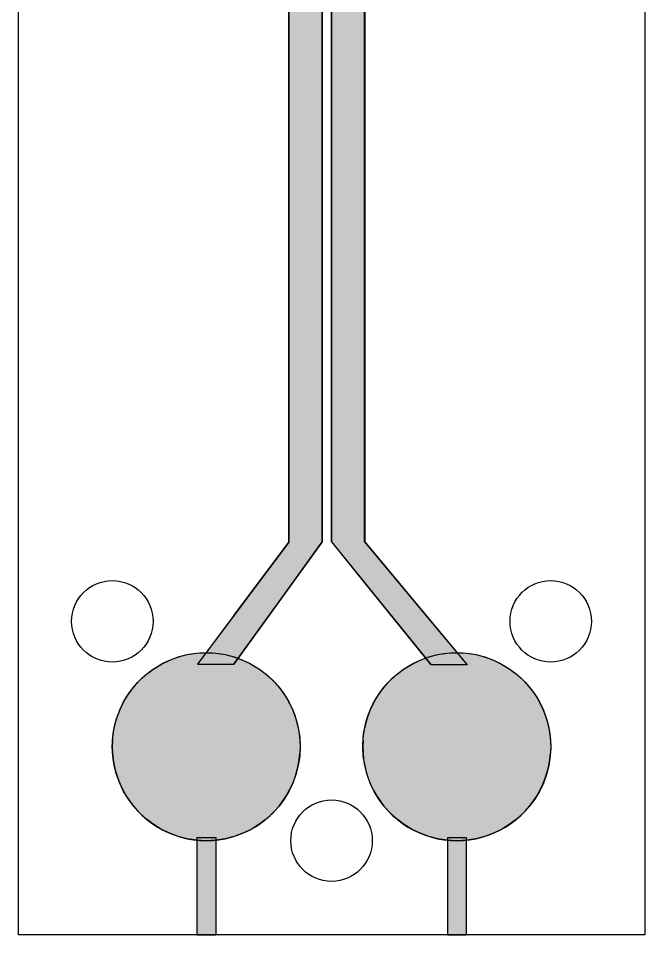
# Model space of a CAD drawing. Extents: x 1124.7 to 1190.6, y 740.2 to 817.2.
# Drawn here: x 1180.29 to 1190.29, y 781.42 to 796.04 of the extents above; entities that cross this region are included whole.
import ezdxf

# ---------------------------------------------------------------- set-up
doc = ezdxf.new("R2010")
doc.units = 0
doc.header["$MEASUREMENT"] = 0
doc.layers.get('0').update_dxf_attribs({"linetype": 'CONTINUOUS'})

# ---------------------------------------------------------------- blocks, each defined once
blk = doc.blocks.new('*U40')
at = {"linetype": 'Continuous'}
for p, q in [((1162.082, 787.89), (1162.082, 787.31)), ((1162.859, 787.31), (1162.082, 787.89)), ((1162.082, 787.31), (1163.298, 786.433)), ((1162.859, 787.31), (1164.033, 786.433)), ((1163.298, 786.433), (1164.037, 785.9)), ((1164.033, 786.433), (1172.837, 786.433)), ((1172.837, 786.433), (1172.837, 785.9)), ((1164.037, 785.9), (1172.837, 785.9))]:
    blk.add_line(p, q, dxfattribs=at)
for points in [[(1162.082, 787.89), (1162.082, 787.31), (1162.859, 787.31)], [(1162.082, 787.31), (1163.298, 786.433), (1164.033, 786.433)], [(1163.298, 786.433), (1164.037, 785.9), (1172.837, 785.9)], [(1164.033, 786.433), (1164.033, 786.433), (1172.837, 786.433)], [(1164.037, 785.9), (1164.037, 785.9), (1172.837, 785.9)]]:
    blk.add_solid(points, dxfattribs=at)
at = {"linetype": 'Continuous', "extrusion": (0, 0, -1)}
for points in [[(-1162.082, 787.31), (-1162.859, 787.31), (-1164.033, 786.433)], [(-1163.298, 786.433), (-1172.837, 786.433), (-1172.837, 785.9)]]:
    blk.add_solid(points, dxfattribs=at)
blk = doc.blocks.new('*U41')
at = {"linetype": 'Continuous'}
for p, q in [((1160.265, 789.163), (1160.169, 789.126)), ((1160.362, 789.194), (1160.265, 789.163)), ((1160.462, 789.219), (1160.362, 789.194)), ((1160.563, 789.236), (1160.462, 789.219)), ((1160.665, 789.246), (1160.563, 789.236)), ((1160.767, 789.25), (1160.665, 789.246)), ((1160.869, 789.246), (1160.767, 789.25)), ((1160.869, 789.246), (1160.971, 789.236)), ((1160.971, 789.236), (1161.072, 789.219)), ((1161.072, 789.219), (1161.172, 789.194)), ((1161.172, 789.194), (1161.269, 789.163)), ((1161.269, 789.163), (1161.365, 789.126)), ((1159.988, 789.032), (1159.902, 788.975)), ((1160.077, 789.082), (1159.988, 789.032)), ((1160.169, 789.126), (1160.077, 789.082)), ((1161.365, 789.126), (1161.457, 789.082)), ((1161.457, 789.082), (1161.546, 789.032)), ((1161.546, 789.032), (1161.632, 788.975)), ((1159.82, 788.913), (1159.743, 788.846)), ((1159.902, 788.975), (1159.82, 788.913)), ((1161.632, 788.975), (1161.714, 788.913)), ((1161.714, 788.913), (1161.791, 788.846)), ((1159.671, 788.774), (1159.603, 788.697)), ((1159.743, 788.846), (1159.671, 788.774)), ((1161.791, 788.846), (1161.863, 788.774)), ((1161.863, 788.774), (1161.931, 788.697)), ((1159.542, 788.615), (1159.485, 788.529)), ((1159.603, 788.697), (1159.542, 788.615)), ((1161.931, 788.697), (1161.993, 788.615)), ((1161.993, 788.615), (1162.049, 788.529)), ((1159.435, 788.44), (1159.391, 788.347)), ((1159.485, 788.529), (1159.435, 788.44)), ((1162.049, 788.529), (1162.099, 788.44)), ((1162.099, 788.44), (1162.143, 788.347)), ((1159.391, 788.347), (1159.354, 788.252)), ((1162.143, 788.347), (1162.18, 788.252)), ((1159.323, 788.155), (1159.298, 788.055)), ((1159.354, 788.252), (1159.323, 788.155)), ((1162.18, 788.252), (1162.211, 788.155)), ((1162.211, 788.155), (1162.236, 788.055)), ((1159.298, 788.055), (1159.281, 787.954)), ((1162.236, 788.055), (1162.253, 787.954)), ((1159.271, 787.852), (1159.267, 787.75)), ((1159.281, 787.954), (1159.271, 787.852)), ((1162.253, 787.954), (1162.264, 787.852)), ((1162.264, 787.852), (1162.267, 787.75)), ((1159.267, 787.75), (1159.271, 787.648)), ((1162.267, 787.75), (1162.264, 787.648)), ((1159.271, 787.648), (1159.281, 787.546)), ((1159.281, 787.546), (1159.298, 787.445)), ((1162.253, 787.546), (1162.236, 787.445)), ((1162.264, 787.648), (1162.253, 787.546)), ((1159.298, 787.445), (1159.323, 787.345)), ((1162.236, 787.445), (1162.211, 787.345)), ((1159.323, 787.345), (1159.354, 787.248)), ((1159.354, 787.248), (1159.391, 787.152)), ((1162.18, 787.248), (1162.143, 787.152)), ((1162.211, 787.345), (1162.18, 787.248)), ((1159.391, 787.152), (1159.435, 787.06)), ((1162.143, 787.152), (1162.099, 787.06)), ((1159.435, 787.06), (1159.485, 786.971)), ((1159.485, 786.971), (1159.542, 786.885)), ((1162.049, 786.971), (1161.993, 786.885)), ((1162.099, 787.06), (1162.049, 786.971)), ((1159.542, 786.885), (1159.603, 786.803)), ((1161.993, 786.885), (1161.931, 786.803)), ((1159.603, 786.803), (1159.671, 786.726)), ((1159.671, 786.726), (1159.743, 786.654)), ((1161.863, 786.726), (1161.791, 786.654)), ((1161.931, 786.803), (1161.863, 786.726)), ((1159.743, 786.654), (1159.82, 786.586)), ((1159.82, 786.586), (1159.902, 786.524)), ((1159.902, 786.524), (1159.988, 786.468)), ((1161.632, 786.524), (1161.546, 786.468)), ((1161.714, 786.586), (1161.632, 786.524)), ((1161.791, 786.654), (1161.714, 786.586)), ((1159.988, 786.468), (1160.077, 786.418)), ((1160.077, 786.418), (1160.169, 786.374)), ((1160.169, 786.374), (1160.265, 786.336)), ((1161.365, 786.374), (1161.269, 786.336)), ((1161.457, 786.418), (1161.365, 786.374)), ((1161.546, 786.468), (1161.457, 786.418)), ((1160.265, 786.336), (1160.362, 786.306)), ((1160.362, 786.306), (1160.462, 786.281)), ((1160.462, 786.281), (1160.563, 786.264)), ((1160.563, 786.264), (1160.665, 786.253)), ((1160.767, 786.25), (1160.665, 786.253)), ((1160.869, 786.253), (1160.767, 786.25)), ((1160.971, 786.264), (1160.869, 786.253)), ((1161.072, 786.281), (1160.971, 786.264)), ((1161.172, 786.306), (1161.072, 786.281)), ((1161.269, 786.336), (1161.172, 786.306))]:
    blk.add_line(p, q, dxfattribs=at)
for points in [[(1160.265, 789.163), (1160.169, 789.126), (1161.365, 789.126)], [(1160.362, 789.194), (1160.265, 789.163), (1161.269, 789.163)], [(1160.462, 789.219), (1160.362, 789.194), (1161.172, 789.194)], [(1160.563, 789.236), (1160.462, 789.219), (1161.072, 789.219)], [(1160.665, 789.246), (1160.563, 789.236), (1160.971, 789.236)], [(1160.767, 789.25), (1160.665, 789.246), (1160.869, 789.246)], [(1159.988, 789.032), (1159.902, 788.975), (1161.632, 788.975)], [(1160.077, 789.082), (1159.988, 789.032), (1161.546, 789.032)], [(1160.169, 789.126), (1160.077, 789.082), (1161.457, 789.082)], [(1159.82, 788.913), (1159.743, 788.846), (1161.791, 788.846)], [(1159.902, 788.975), (1159.82, 788.913), (1161.714, 788.913)], [(1159.671, 788.774), (1159.603, 788.697), (1161.931, 788.697)], [(1159.743, 788.846), (1159.671, 788.774), (1161.863, 788.774)], [(1159.542, 788.615), (1159.485, 788.529), (1162.049, 788.529)], [(1159.603, 788.697), (1159.542, 788.615), (1161.993, 788.615)], [(1159.435, 788.44), (1159.391, 788.347), (1162.143, 788.347)], [(1159.485, 788.529), (1159.435, 788.44), (1162.099, 788.44)], [(1159.391, 788.347), (1159.354, 788.252), (1162.18, 788.252)], [(1159.323, 788.155), (1159.298, 788.055), (1162.236, 788.055)], [(1159.354, 788.252), (1159.323, 788.155), (1162.211, 788.155)], [(1159.298, 788.055), (1159.281, 787.954), (1162.253, 787.954)], [(1159.271, 787.852), (1159.267, 787.75), (1162.267, 787.75)], [(1159.281, 787.954), (1159.271, 787.852), (1162.264, 787.852)], [(1159.267, 787.75), (1159.271, 787.648), (1162.264, 787.648)], [(1159.271, 787.648), (1159.281, 787.546), (1162.253, 787.546)], [(1159.281, 787.546), (1159.298, 787.445), (1162.236, 787.445)], [(1159.298, 787.445), (1159.323, 787.345), (1162.211, 787.345)], [(1159.323, 787.345), (1159.354, 787.248), (1162.18, 787.248)], [(1159.354, 787.248), (1159.391, 787.152), (1162.143, 787.152)], [(1159.391, 787.152), (1159.435, 787.06), (1162.099, 787.06)], [(1159.435, 787.06), (1159.485, 786.971), (1162.049, 786.971)], [(1159.485, 786.971), (1159.542, 786.885), (1161.993, 786.885)], [(1159.542, 786.885), (1159.603, 786.803), (1161.931, 786.803)], [(1159.603, 786.803), (1159.671, 786.726), (1161.863, 786.726)], [(1159.671, 786.726), (1159.743, 786.654), (1161.791, 786.654)], [(1159.743, 786.654), (1159.82, 786.586), (1161.714, 786.586)], [(1159.82, 786.586), (1159.902, 786.524), (1161.632, 786.524)], [(1159.902, 786.524), (1159.988, 786.468), (1161.546, 786.468)], [(1159.988, 786.468), (1160.077, 786.418), (1161.457, 786.418)], [(1160.077, 786.418), (1160.169, 786.374), (1161.365, 786.374)], [(1160.169, 786.374), (1160.265, 786.336), (1161.269, 786.336)], [(1160.265, 786.336), (1160.362, 786.306), (1161.172, 786.306)], [(1160.362, 786.306), (1160.462, 786.281), (1161.072, 786.281)], [(1160.462, 786.281), (1160.563, 786.264), (1160.971, 786.264)], [(1160.563, 786.264), (1160.665, 786.253), (1160.869, 786.253)]]:
    blk.add_solid(points, dxfattribs=at)
at = {"linetype": 'Continuous', "extrusion": (0, 0, -1)}
for points in [[(-1160.265, 789.163), (-1161.269, 789.163), (-1161.365, 789.126)], [(-1160.362, 789.194), (-1161.172, 789.194), (-1161.269, 789.163)], [(-1160.462, 789.219), (-1161.072, 789.219), (-1161.172, 789.194)], [(-1160.563, 789.236), (-1160.971, 789.236), (-1161.072, 789.219)], [(-1160.665, 789.246), (-1160.869, 789.246), (-1160.971, 789.236)], [(-1159.988, 789.032), (-1161.546, 789.032), (-1161.632, 788.975)], [(-1160.077, 789.082), (-1161.457, 789.082), (-1161.546, 789.032)], [(-1160.169, 789.126), (-1161.365, 789.126), (-1161.457, 789.082)], [(-1159.82, 788.913), (-1161.714, 788.913), (-1161.791, 788.846)], [(-1159.902, 788.975), (-1161.632, 788.975), (-1161.714, 788.913)], [(-1159.671, 788.774), (-1161.863, 788.774), (-1161.931, 788.697)], [(-1159.743, 788.846), (-1161.791, 788.846), (-1161.863, 788.774)], [(-1159.542, 788.615), (-1161.993, 788.615), (-1162.049, 788.529)], [(-1159.603, 788.697), (-1161.931, 788.697), (-1161.993, 788.615)], [(-1159.435, 788.44), (-1162.099, 788.44), (-1162.143, 788.347)], [(-1159.485, 788.529), (-1162.049, 788.529), (-1162.099, 788.44)], [(-1159.391, 788.347), (-1162.143, 788.347), (-1162.18, 788.252)], [(-1159.323, 788.155), (-1162.211, 788.155), (-1162.236, 788.055)], [(-1159.354, 788.252), (-1162.18, 788.252), (-1162.211, 788.155)], [(-1159.298, 788.055), (-1162.236, 788.055), (-1162.253, 787.954)], [(-1159.271, 787.852), (-1162.264, 787.852), (-1162.267, 787.75)], [(-1159.281, 787.954), (-1162.253, 787.954), (-1162.264, 787.852)], [(-1159.267, 787.75), (-1162.267, 787.75), (-1162.264, 787.648)], [(-1159.271, 787.648), (-1162.264, 787.648), (-1162.253, 787.546)], [(-1159.281, 787.546), (-1162.253, 787.546), (-1162.236, 787.445)], [(-1159.298, 787.445), (-1162.236, 787.445), (-1162.211, 787.345)], [(-1159.323, 787.345), (-1162.211, 787.345), (-1162.18, 787.248)], [(-1159.354, 787.248), (-1162.18, 787.248), (-1162.143, 787.152)], [(-1159.391, 787.152), (-1162.143, 787.152), (-1162.099, 787.06)], [(-1159.435, 787.06), (-1162.099, 787.06), (-1162.049, 786.971)], [(-1159.485, 786.971), (-1162.049, 786.971), (-1161.993, 786.885)], [(-1159.542, 786.885), (-1161.993, 786.885), (-1161.931, 786.803)], [(-1159.603, 786.803), (-1161.931, 786.803), (-1161.863, 786.726)], [(-1159.671, 786.726), (-1161.863, 786.726), (-1161.791, 786.654)], [(-1159.743, 786.654), (-1161.791, 786.654), (-1161.714, 786.586)], [(-1159.82, 786.586), (-1161.714, 786.586), (-1161.632, 786.524)], [(-1159.902, 786.524), (-1161.632, 786.524), (-1161.546, 786.468)], [(-1159.988, 786.468), (-1161.546, 786.468), (-1161.457, 786.418)], [(-1160.077, 786.418), (-1161.457, 786.418), (-1161.365, 786.374)], [(-1160.169, 786.374), (-1161.365, 786.374), (-1161.269, 786.336)], [(-1160.265, 786.336), (-1161.269, 786.336), (-1161.172, 786.306)], [(-1160.362, 786.306), (-1161.172, 786.306), (-1161.072, 786.281)], [(-1160.462, 786.281), (-1161.072, 786.281), (-1160.971, 786.264)], [(-1160.563, 786.264), (-1160.971, 786.264), (-1160.869, 786.253)], [(-1160.665, 786.253), (-1160.869, 786.253), (-1160.767, 786.25)]]:
    blk.add_solid(points, dxfattribs=at)
blk = doc.blocks.new('*U42')
at = {"linetype": 'Continuous'}
for p, q in [((1164.037, 785.75), (1163.381, 785.22)), ((1164.037, 785.75), (1173.037, 785.75)), ((1173.037, 785.75), (1173.037, 785.22)), ((1163.381, 785.22), (1162.071, 784.161)), ((1164.037, 785.22), (1162.763, 784.161)), ((1164.037, 785.22), (1173.037, 785.22)), ((1162.763, 784.161), (1162.071, 783.585)), ((1162.071, 783.585), (1162.071, 784.161))]:
    blk.add_line(p, q, dxfattribs=at)
for points in [[(1164.037, 785.75), (1163.381, 785.22), (1173.037, 785.22)], [(1164.037, 785.75), (1164.037, 785.75), (1173.037, 785.75)], [(1163.381, 785.22), (1162.071, 784.161), (1162.763, 784.161)], [(1164.037, 785.22), (1164.037, 785.22), (1173.037, 785.22)]]:
    blk.add_solid(points, dxfattribs=at)
at = {"linetype": 'Continuous', "extrusion": (0, 0, -1)}
for points in [[(-1164.037, 785.75), (-1173.037, 785.75), (-1173.037, 785.22)], [(-1163.381, 785.22), (-1164.037, 785.22), (-1162.763, 784.161)], [(-1162.071, 784.161), (-1162.763, 784.161), (-1162.071, 783.585)]]:
    blk.add_solid(points, dxfattribs=at)
blk = doc.blocks.new('*U43')
at = {"linetype": 'Continuous'}
for p, q in [((1160.462, 785.219), (1160.362, 785.194)), ((1160.563, 785.236), (1160.462, 785.219)), ((1160.665, 785.246), (1160.563, 785.236)), ((1160.767, 785.25), (1160.665, 785.246)), ((1160.869, 785.246), (1160.767, 785.25)), ((1160.869, 785.246), (1160.971, 785.236)), ((1160.971, 785.236), (1161.072, 785.219)), ((1161.072, 785.219), (1161.172, 785.194)), ((1160.077, 785.082), (1159.988, 785.032)), ((1160.169, 785.126), (1160.077, 785.082)), ((1160.265, 785.163), (1160.169, 785.126)), ((1160.362, 785.194), (1160.265, 785.163)), ((1161.172, 785.194), (1161.269, 785.163)), ((1161.269, 785.163), (1161.365, 785.126)), ((1161.365, 785.126), (1161.457, 785.082)), ((1161.457, 785.082), (1161.546, 785.032)), ((1159.82, 784.913), (1159.743, 784.846)), ((1159.902, 784.975), (1159.82, 784.913)), ((1159.988, 785.032), (1159.902, 784.975)), ((1161.546, 785.032), (1161.632, 784.975)), ((1161.632, 784.975), (1161.714, 784.913)), ((1161.714, 784.913), (1161.791, 784.846)), ((1159.671, 784.774), (1159.603, 784.697)), ((1159.743, 784.846), (1159.671, 784.774)), ((1161.791, 784.846), (1161.863, 784.774)), ((1161.863, 784.774), (1161.931, 784.697)), ((1159.542, 784.615), (1159.485, 784.529)), ((1159.603, 784.697), (1159.542, 784.615)), ((1161.931, 784.697), (1161.993, 784.615)), ((1161.993, 784.615), (1162.049, 784.529)), ((1159.485, 784.529), (1159.435, 784.44)), ((1162.049, 784.529), (1162.099, 784.44)), ((1159.391, 784.347), (1159.354, 784.252)), ((1159.435, 784.44), (1159.391, 784.347)), ((1162.099, 784.44), (1162.143, 784.347)), ((1162.143, 784.347), (1162.18, 784.252)), ((1159.354, 784.252), (1159.323, 784.155)), ((1162.18, 784.252), (1162.211, 784.155)), ((1159.298, 784.055), (1159.281, 783.954)), ((1159.323, 784.155), (1159.298, 784.055)), ((1162.211, 784.155), (1162.236, 784.055)), ((1162.236, 784.055), (1162.253, 783.954)), ((1159.281, 783.954), (1159.271, 783.852)), ((1162.253, 783.954), (1162.264, 783.852)), ((1159.271, 783.852), (1159.267, 783.75)), ((1159.267, 783.75), (1159.271, 783.648)), ((1162.264, 783.852), (1162.267, 783.75)), ((1162.267, 783.75), (1162.264, 783.648)), ((1159.271, 783.648), (1159.281, 783.546)), ((1162.264, 783.648), (1162.253, 783.546)), ((1159.281, 783.546), (1159.298, 783.445)), ((1159.298, 783.445), (1159.323, 783.345)), ((1162.236, 783.445), (1162.211, 783.345)), ((1162.253, 783.546), (1162.236, 783.445)), ((1159.323, 783.345), (1159.354, 783.248)), ((1162.211, 783.345), (1162.18, 783.248)), ((1159.354, 783.248), (1159.391, 783.152)), ((1159.391, 783.152), (1159.435, 783.06)), ((1162.143, 783.152), (1162.099, 783.06)), ((1162.18, 783.248), (1162.143, 783.152)), ((1159.435, 783.06), (1159.485, 782.971)), ((1162.099, 783.06), (1162.049, 782.971)), ((1159.485, 782.971), (1159.542, 782.885)), ((1159.542, 782.885), (1159.603, 782.803)), ((1161.993, 782.885), (1161.931, 782.803)), ((1162.049, 782.971), (1161.993, 782.885)), ((1159.603, 782.803), (1159.671, 782.726)), ((1159.671, 782.726), (1159.743, 782.654)), ((1161.863, 782.726), (1161.791, 782.654)), ((1161.931, 782.803), (1161.863, 782.726)), ((1159.743, 782.654), (1159.82, 782.586)), ((1159.82, 782.586), (1159.902, 782.524)), ((1161.714, 782.586), (1161.632, 782.524)), ((1161.791, 782.654), (1161.714, 782.586)), ((1159.902, 782.524), (1159.988, 782.468)), ((1159.988, 782.468), (1160.077, 782.418)), ((1160.077, 782.418), (1160.169, 782.374)), ((1161.457, 782.418), (1161.365, 782.374)), ((1161.546, 782.468), (1161.457, 782.418)), ((1161.632, 782.524), (1161.546, 782.468)), ((1160.169, 782.374), (1160.265, 782.336)), ((1160.265, 782.336), (1160.362, 782.306)), ((1160.362, 782.306), (1160.462, 782.281)), ((1160.462, 782.281), (1160.563, 782.264)), ((1161.072, 782.281), (1160.971, 782.264)), ((1161.172, 782.306), (1161.072, 782.281)), ((1161.269, 782.336), (1161.172, 782.306)), ((1161.365, 782.374), (1161.269, 782.336)), ((1160.563, 782.264), (1160.665, 782.253)), ((1160.767, 782.25), (1160.665, 782.253)), ((1160.869, 782.253), (1160.767, 782.25)), ((1160.971, 782.264), (1160.869, 782.253))]:
    blk.add_line(p, q, dxfattribs=at)
for points in [[(1160.462, 785.219), (1160.362, 785.194), (1161.172, 785.194)], [(1160.563, 785.236), (1160.462, 785.219), (1161.072, 785.219)], [(1160.665, 785.246), (1160.563, 785.236), (1160.971, 785.236)], [(1160.767, 785.25), (1160.665, 785.246), (1160.869, 785.246)], [(1160.077, 785.082), (1159.988, 785.032), (1161.546, 785.032)], [(1160.169, 785.126), (1160.077, 785.082), (1161.457, 785.082)], [(1160.265, 785.163), (1160.169, 785.126), (1161.365, 785.126)], [(1160.362, 785.194), (1160.265, 785.163), (1161.269, 785.163)], [(1159.82, 784.913), (1159.743, 784.846), (1161.791, 784.846)], [(1159.902, 784.975), (1159.82, 784.913), (1161.714, 784.913)], [(1159.988, 785.032), (1159.902, 784.975), (1161.632, 784.975)], [(1159.671, 784.774), (1159.603, 784.697), (1161.931, 784.697)], [(1159.743, 784.846), (1159.671, 784.774), (1161.863, 784.774)], [(1159.542, 784.615), (1159.485, 784.529), (1162.049, 784.529)], [(1159.603, 784.697), (1159.542, 784.615), (1161.993, 784.615)], [(1159.485, 784.529), (1159.435, 784.44), (1162.099, 784.44)], [(1159.391, 784.347), (1159.354, 784.252), (1162.18, 784.252)], [(1159.435, 784.44), (1159.391, 784.347), (1162.143, 784.347)], [(1159.354, 784.252), (1159.323, 784.155), (1162.211, 784.155)], [(1159.298, 784.055), (1159.281, 783.954), (1162.253, 783.954)], [(1159.323, 784.155), (1159.298, 784.055), (1162.236, 784.055)], [(1159.281, 783.954), (1159.271, 783.852), (1162.264, 783.852)], [(1159.271, 783.852), (1159.267, 783.75), (1162.267, 783.75)], [(1159.267, 783.75), (1159.271, 783.648), (1162.264, 783.648)], [(1159.271, 783.648), (1159.281, 783.546), (1162.253, 783.546)], [(1159.281, 783.546), (1159.298, 783.445), (1162.236, 783.445)], [(1159.298, 783.445), (1159.323, 783.345), (1162.211, 783.345)], [(1159.323, 783.345), (1159.354, 783.248), (1162.18, 783.248)], [(1159.354, 783.248), (1159.391, 783.152), (1162.143, 783.152)], [(1159.391, 783.152), (1159.435, 783.06), (1162.099, 783.06)], [(1159.435, 783.06), (1159.485, 782.971), (1162.049, 782.971)], [(1159.485, 782.971), (1159.542, 782.885), (1161.993, 782.885)], [(1159.542, 782.885), (1159.603, 782.803), (1161.931, 782.803)], [(1159.603, 782.803), (1159.671, 782.726), (1161.863, 782.726)], [(1159.671, 782.726), (1159.743, 782.654), (1161.791, 782.654)], [(1159.743, 782.654), (1159.82, 782.586), (1161.714, 782.586)], [(1159.82, 782.586), (1159.902, 782.524), (1161.632, 782.524)], [(1159.902, 782.524), (1159.988, 782.468), (1161.546, 782.468)], [(1159.988, 782.468), (1160.077, 782.418), (1161.457, 782.418)], [(1160.077, 782.418), (1160.169, 782.374), (1161.365, 782.374)], [(1160.169, 782.374), (1160.265, 782.336), (1161.269, 782.336)], [(1160.265, 782.336), (1160.362, 782.306), (1161.172, 782.306)], [(1160.362, 782.306), (1160.462, 782.281), (1161.072, 782.281)], [(1160.462, 782.281), (1160.563, 782.264), (1160.971, 782.264)], [(1160.563, 782.264), (1160.665, 782.253), (1160.869, 782.253)]]:
    blk.add_solid(points, dxfattribs=at)
at = {"linetype": 'Continuous', "extrusion": (0, 0, -1)}
for points in [[(-1160.462, 785.219), (-1161.072, 785.219), (-1161.172, 785.194)], [(-1160.563, 785.236), (-1160.971, 785.236), (-1161.072, 785.219)], [(-1160.665, 785.246), (-1160.869, 785.246), (-1160.971, 785.236)], [(-1160.077, 785.082), (-1161.457, 785.082), (-1161.546, 785.032)], [(-1160.169, 785.126), (-1161.365, 785.126), (-1161.457, 785.082)], [(-1160.265, 785.163), (-1161.269, 785.163), (-1161.365, 785.126)], [(-1160.362, 785.194), (-1161.172, 785.194), (-1161.269, 785.163)], [(-1159.82, 784.913), (-1161.714, 784.913), (-1161.791, 784.846)], [(-1159.902, 784.975), (-1161.632, 784.975), (-1161.714, 784.913)], [(-1159.988, 785.032), (-1161.546, 785.032), (-1161.632, 784.975)], [(-1159.671, 784.774), (-1161.863, 784.774), (-1161.931, 784.697)], [(-1159.743, 784.846), (-1161.791, 784.846), (-1161.863, 784.774)], [(-1159.542, 784.615), (-1161.993, 784.615), (-1162.049, 784.529)], [(-1159.603, 784.697), (-1161.931, 784.697), (-1161.993, 784.615)], [(-1159.485, 784.529), (-1162.049, 784.529), (-1162.099, 784.44)], [(-1159.391, 784.347), (-1162.143, 784.347), (-1162.18, 784.252)], [(-1159.435, 784.44), (-1162.099, 784.44), (-1162.143, 784.347)], [(-1159.354, 784.252), (-1162.18, 784.252), (-1162.211, 784.155)], [(-1159.298, 784.055), (-1162.236, 784.055), (-1162.253, 783.954)], [(-1159.323, 784.155), (-1162.211, 784.155), (-1162.236, 784.055)], [(-1159.281, 783.954), (-1162.253, 783.954), (-1162.264, 783.852)], [(-1159.267, 783.75), (-1162.267, 783.75), (-1162.264, 783.648)], [(-1159.271, 783.852), (-1162.264, 783.852), (-1162.267, 783.75)], [(-1159.271, 783.648), (-1162.264, 783.648), (-1162.253, 783.546)], [(-1159.281, 783.546), (-1162.253, 783.546), (-1162.236, 783.445)], [(-1159.298, 783.445), (-1162.236, 783.445), (-1162.211, 783.345)], [(-1159.323, 783.345), (-1162.211, 783.345), (-1162.18, 783.248)], [(-1159.354, 783.248), (-1162.18, 783.248), (-1162.143, 783.152)], [(-1159.391, 783.152), (-1162.143, 783.152), (-1162.099, 783.06)], [(-1159.435, 783.06), (-1162.099, 783.06), (-1162.049, 782.971)], [(-1159.485, 782.971), (-1162.049, 782.971), (-1161.993, 782.885)], [(-1159.542, 782.885), (-1161.993, 782.885), (-1161.931, 782.803)], [(-1159.603, 782.803), (-1161.931, 782.803), (-1161.863, 782.726)], [(-1159.671, 782.726), (-1161.863, 782.726), (-1161.791, 782.654)], [(-1159.743, 782.654), (-1161.791, 782.654), (-1161.714, 782.586)], [(-1159.82, 782.586), (-1161.714, 782.586), (-1161.632, 782.524)], [(-1159.902, 782.524), (-1161.632, 782.524), (-1161.546, 782.468)], [(-1159.988, 782.468), (-1161.546, 782.468), (-1161.457, 782.418)], [(-1160.077, 782.418), (-1161.457, 782.418), (-1161.365, 782.374)], [(-1160.169, 782.374), (-1161.365, 782.374), (-1161.269, 782.336)], [(-1160.265, 782.336), (-1161.269, 782.336), (-1161.172, 782.306)], [(-1160.362, 782.306), (-1161.172, 782.306), (-1161.072, 782.281)], [(-1160.462, 782.281), (-1161.072, 782.281), (-1160.971, 782.264)], [(-1160.563, 782.264), (-1160.971, 782.264), (-1160.869, 782.253)], [(-1160.665, 782.253), (-1160.869, 782.253), (-1160.767, 782.25)]]:
    blk.add_solid(points, dxfattribs=at)
blk = doc.blocks.new('*U106')
at = {"linetype": 'Continuous'}
for p, q in [((1183.14, 782.968), (1183.44, 782.968)), ((1183.14, 782.968), (1183.14, 781.416)), ((1183.44, 782.968), (1183.44, 781.416)), ((1187.14, 782.968), (1187.44, 782.968)), ((1187.14, 782.968), (1187.14, 782.968)), ((1187.14, 782.968), (1187.14, 781.416)), ((1187.44, 782.968), (1187.44, 782.968)), ((1187.44, 782.968), (1187.44, 781.416)), ((1183.14, 781.416), (1183.14, 781.416)), ((1183.14, 781.416), (1183.44, 781.416)), ((1183.44, 781.416), (1183.44, 781.416)), ((1187.14, 781.416), (1187.44, 781.416))]:
    blk.add_line(p, q, dxfattribs=at)
for points in [[(1183.14, 782.968), (1183.14, 782.968), (1183.44, 782.968)], [(1183.14, 782.968), (1183.14, 781.416), (1183.44, 781.416)], [(1187.14, 782.968), (1187.14, 782.968), (1187.44, 782.968)], [(1187.14, 782.968), (1187.14, 782.968), (1187.44, 782.968)], [(1187.14, 782.968), (1187.14, 781.416), (1187.44, 781.416)], [(1183.14, 781.416), (1183.14, 781.416), (1183.44, 781.416)], [(1183.14, 781.416), (1183.14, 781.416), (1183.44, 781.416)], [(1187.14, 781.416), (1187.14, 781.416), (1187.44, 781.416)]]:
    blk.add_solid(points, dxfattribs=at)
at = {"linetype": 'Continuous', "extrusion": (0, 0, -1)}
for points in [[(-1183.14, 782.968), (-1183.44, 782.968), (-1183.44, 781.416)], [(-1187.14, 782.968), (-1187.44, 782.968), (-1187.44, 782.968)], [(-1187.14, 782.968), (-1187.44, 782.968), (-1187.44, 781.416)], [(-1183.14, 781.416), (-1183.44, 781.416), (-1183.44, 781.416)]]:
    blk.add_solid(points, dxfattribs=at)

msp = doc.modelspace()

# ---------------------------------------------------------------- linework, layer by layer
for p, q in [((1180.289, 781.416), (1180.289, 811.416)), ((1190.289, 811.416), (1190.289, 781.416)), ((1185.289, 796.686), (1185.289, 787.686)), ((1185.819, 796.686), (1185.819, 787.686)), ((1184.606, 796.486), (1184.606, 787.682)), ((1185.139, 796.486), (1185.139, 787.686)), ((1184.606, 787.682), (1183.148, 785.731)), ((1185.139, 787.686), (1183.729, 785.731)), ((1185.289, 787.686), (1186.878, 785.72)), ((1185.819, 787.686), (1187.453, 785.72)), ((1183.148, 785.731), (1183.729, 785.731)), ((1187.453, 785.72), (1186.878, 785.72)), ((1190.289, 781.416), (1180.289, 781.416))]:
    msp.add_line(p, q)
for centre, radius in [((1181.789, 786.416), 0.65), ((1188.789, 786.416), 0.65), ((1183.289, 784.416), 1.5), ((1187.289, 784.416), 1.5), ((1185.289, 782.916), 0.65)]:
    msp.add_circle(centre, radius)

# ---------------------------------------------------------------- block references
at = {"linetype": 'Continuous', "rotation": 90}
for name in ['*U42', '*U40', '*U41', '*U43']:
    msp.add_blockref(name, (1971.038, -376.351), dxfattribs=at)
at = {"linetype": 'Continuous'}
msp.add_blockref('*U106', (0, 0), dxfattribs=at)

doc.saveas('drawing.dxf')
